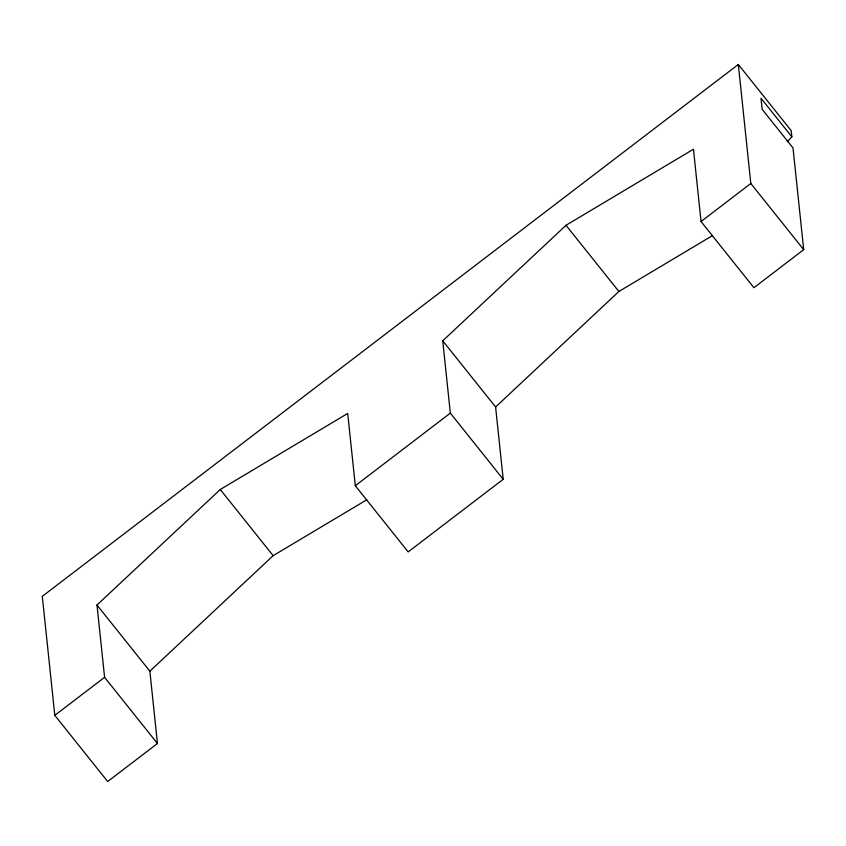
<?xml version="1.0" encoding="UTF-8"?>
<svg xmlns="http://www.w3.org/2000/svg" width="846" height="846" viewBox="0 0 846 846"><rect width="100%" height="100%" fill="white"/><g stroke="black" fill="none" stroke-linecap="round" stroke-linejoin="round"><path stroke-width="1.27" d="M787.372 141.599L791.845 136.83L791.19 130.644L738.325 64.465L42.3 596.335L54.81 715.356L107.675 781.535L157.462 743.497L149.858 671.206L96.994 605.027L220.277 489.496L347.706 413.44L355.309 485.731L408.174 551.909L503.201 479.291L495.608 407L442.733 340.822L566.016 225.29L693.456 149.234L701.048 221.525L753.923 287.703L803.7 249.665L793.009 147.955L762.172 109.356L760.998 98.221L791.845 136.83M149.858 671.206L273.142 555.674L366.741 499.806M495.608 407L618.891 291.468L712.491 235.6M54.81 715.356L104.587 677.318L96.994 605.027M355.309 485.731L450.336 413.112L442.733 340.822M701.048 221.525L750.825 183.487L738.325 64.465M750.825 183.487L803.7 249.665M566.016 225.29L618.891 291.468M450.336 413.112L503.201 479.291M220.277 489.496L273.142 555.674M104.587 677.318L157.462 743.497"/></g></svg>
